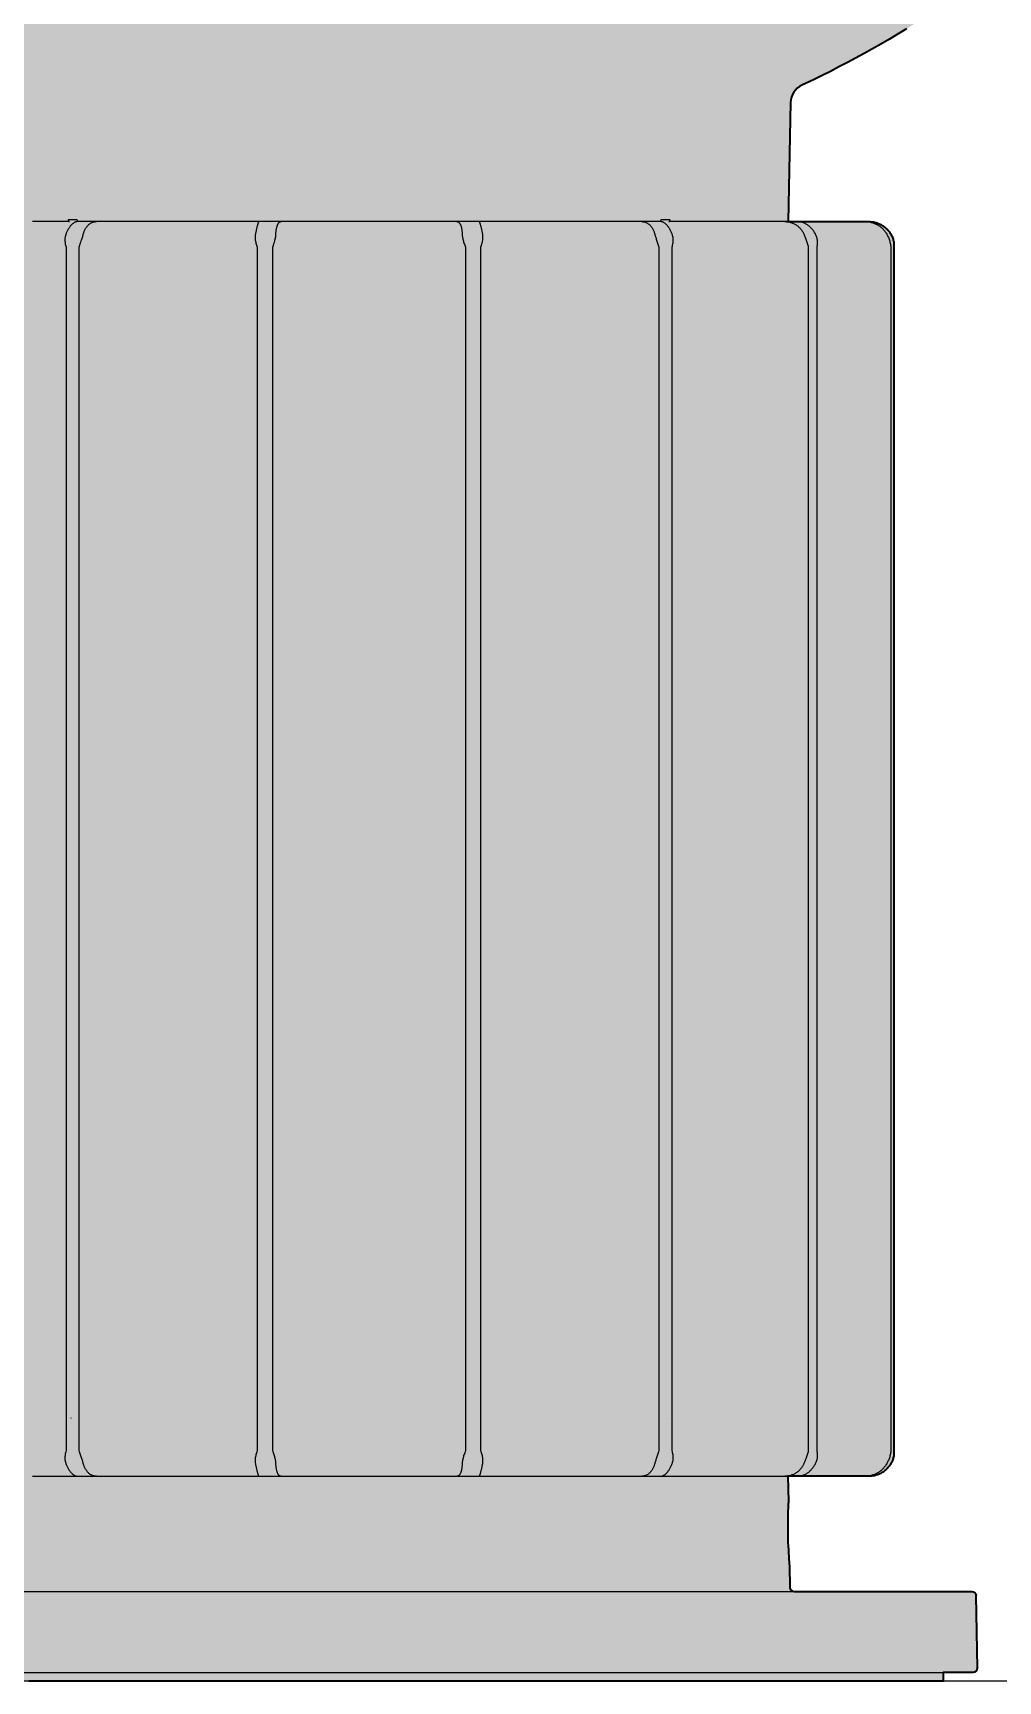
# Model space of a CAD drawing. Header units: millimetres. Extents: x 76 to 984, y 89 to 1115.
# Drawn here: x 223.2 to 336.2, y 626.1 to 819.2 of the extents above; entities that cross this region are included whole.
import ezdxf

# ---------------------------------------------------------------- set-up
doc = ezdxf.new("R2010")
doc.units = ezdxf.units.MM
doc.layers.add('Blocks', color=7, linetype='Continuous')
doc.layers.add('Blocks$Fill', color=7, linetype='Continuous', true_color=0xffffff)
for name, color, linetype, lineweight, true_color in [('Blocks$Inner', 7, 'Continuous', 25, 0x007f00), ('Blocks$Outline', 7, 'Continuous', 35, 0xff3f3f), ('Groud', 7, 'Continuous', 25, 0x243775)]:
    doc.layers.add(name, color=color, linetype=linetype, lineweight=lineweight, true_color=true_color)

# ---------------------------------------------------------------- blocks, each defined once
blk = doc.blocks.new('Taccia Small Table Lamp Front')
at = {"layer": 'Blocks$Fill'}
blk.add_hatch(color=256, dxfattribs=at).paths.add_polyline_path([(-5.23, 363.17), (-6.5, 365.54), (-6.94, 366.46), (-7.13, 366.84), (-7.29, 367.2), (-7.68, 368.03), (-8.73, 370.54), (-8.86, 370.9), (-8.94, 371.09), (-9.07, 371.47), (-9.64, 373.06), (-10.28, 375.14), (-10.35, 375.38), (-10.37, 375.46), (-10.41, 375.6), (-11.04, 378.14), (-11.27, 379.28), (-11.36, 379.69), (-11.41, 380.01), (-11.54, 380.69), (-11.89, 383.25), (-11.93, 383.77), (-11.97, 384.03), (-11.99, 384.44), (-12.1, 385.81), (-12.17, 388.37), (-12.17, 393.98), (-12.15, 395.66), (-12.13, 396.3), (-12.12, 396.59), (-12.1, 396.86), (-12.08, 397.37), (-11.94, 399.09), (-11.93, 399.16), (-11.93, 399.21), (-11.9, 399.38), (-11.73, 400.8), (-11.62, 401.51), (-11.58, 401.82), (-11.54, 402.06), (-11.31, 403.44), (-10.82, 405.81), (-10.2, 408.17), (-9.46, 410.52), (-8.6, 412.86), (-7.63, 415.2), (-6.53, 417.51), (-6.32, 417.92), (-5.11, 420.22), (-3.78, 422.51), (-2.33, 424.77), (-0.77, 427.02), (0.9, 429.25), (2.69, 431.45), (4.59, 433.63), (6.6, 435.79), (8.72, 437.92), (10.94, 440.02), (13.58, 442.37), (16.01, 444.41), (18.55, 446.42), (21.19, 448.39), (23.93, 450.33), (26.77, 452.24), (29.7, 454.1), (32.73, 455.93), (35.85, 457.72), (39.06, 459.47), (42.36, 461.18), (45.75, 462.85), (49.22, 464.47), (52.77, 466.05), (56.4, 467.58), (60.1, 469.06), (63.89, 470.5), (71.66, 473.22), (79.94, 475.82), (88.21, 478.13), (96.71, 480.23), (105.41, 482.1), (114.29, 483.76), (123.32, 485.18), (132.14, 486.33), (140.7, 487.23), (149.33, 487.92), (158.02, 488.41), (166.75, 488.7), (175.5, 488.78), (184.24, 488.65), (192.96, 488.32), (201.64, 487.79), (210.26, 487.04), (218.8, 486.1), (227.24, 484.96), (235.56, 483.62), (243.75, 482.08), (251.79, 480.36), (259.65, 478.45), (267.33, 476.35), (274.8, 474.07), (282.3, 471.54), (289.33, 468.91), (296.1, 466.13), (299.38, 464.68), (302.6, 463.19), (305.74, 461.66), (308.82, 460.1), (311.81, 458.5), (314.73, 456.86), (317.58, 455.19), (320.34, 453.49), (323.02, 451.76), (325.62, 449.99), (328.14, 448.2), (330.57, 446.37), (332.91, 444.52), (335.17, 442.64), (337.34, 440.74), (339.72, 438.52), (341.71, 436.56), (343.61, 434.58), (345.41, 432.58), (347.12, 430.56), (348.73, 428.51), (350.24, 426.45), (351.66, 424.37), (353.08, 422.1), (354.39, 419.82), (354.6, 419.41), (355.8, 417.11), (356.87, 414.78), (357.83, 412.45), (358.66, 410.11), (359.38, 407.75), (359.97, 405.39), (360.45, 403.02), (360.65, 401.77), (360.88, 400.12), (360.89, 400.1), (360.89, 400.06), (361.07, 398.35), (361.1, 397.79), (361.13, 397.51), (361.14, 397.22), (361.18, 396.64), (361.23, 394.92), (361.23, 394.9), (361.23, 394.89), (361.23, 388.83), (361.21, 388.02), (361.22, 387.66), (361.2, 387.24), (361.18, 386.21), (360.99, 383.59), (360.96, 383.39), (360.95, 383.28), (360.91, 382.98), (360.64, 380.98), (360.33, 379.31), (360.27, 378.92), (360.22, 378.73), (360.16, 378.37), (359.52, 375.77), (359.27, 374.94), (359.18, 374.58), (359.04, 374.17), (358.74, 373.19), (357.82, 370.61), (357.73, 370.39), (357.68, 370.26), (357.54, 369.95), (356.75, 368.04), (355.95, 366.37), (355.79, 365.99), (355.69, 365.82), (355.54, 365.5), (354.31, 363.2), (352.14, 355), (350.7, 350.06), (348.47, 342.93), (346.84, 338.07), (344.32, 331.07), (340.59, 321.58), (337.71, 314.8), (335.61, 310.18), (332.47, 303.58), (330.2, 299.08), (326.82, 292.68), (324.38, 288.3), (320.77, 282.1), (318.17, 277.86), (314.35, 271.88), (311.6, 267.79), (307.58, 262.05), (303.44, 256.46), (297.47, 248.84), (293.12, 243.61), (288.69, 238.54), (284.18, 233.64), (279.59, 228.91), (271.66, 221.2), (269, 218.79), (268.91, 218.71), (267.56, 217.47), (267.11, 217.08), (266.95, 216.94), (263.43, 213.94), (259.85, 211.09), (256.23, 208.4), (254.77, 207.37), (251.1, 204.88), (247.41, 202.56), (245.88, 201.64), (242.18, 199.52), (240.62, 198.67), (239.31, 198), (242.02, 197.99), (242.31, 197.94), (242.53, 197.84), (242.69, 197.72), (242.77, 197.56), (242.76, 197.37), (242.68, 197.17), (242.52, 196.95), (242.29, 196.72), (241.99, 196.5), (241.99, 196.5), (240.46, 195.47), (237.48, 193.58), (234.49, 191.8), (231.51, 190.14), (228.56, 188.6), (225.64, 187.18), (225.22, 186.99), (225.23, 186.99), (224.94, 186.84), (224.69, 186.64), (224.46, 186.42), (224.27, 186.16), (224.11, 185.88), (224, 185.58), (223.92, 185.27), (223.9, 184.95), (223.89, 184.95), (223.61, 171), (224.89, 171), (225.63, 171), (226.71, 171), (227.85, 171), (228.11, 171), (228.18, 171), (228.37, 171), (228.48, 171), (228.51, 171), (229.23, 171), (230.34, 171), (231.47, 171), (232.61, 171), (233.23, 171), (233.33, 170.99), (233.43, 170.98), (233.53, 170.97), (233.62, 170.96), (233.72, 170.94), (233.82, 170.91), (233.91, 170.89), (234.01, 170.86), (234.1, 170.83), (234.19, 170.79), (234.29, 170.75), (234.38, 170.71), (234.47, 170.66), (234.56, 170.61), (234.64, 170.56), (234.73, 170.5), (234.81, 170.44), (234.9, 170.38), (234.98, 170.32), (235.05, 170.25), (235.13, 170.18), (235.2, 170.11), (235.27, 170.03), (235.34, 169.96), (235.41, 169.88), (235.47, 169.79), (235.53, 169.71), (235.59, 169.62), (235.64, 169.53), (235.7, 169.44), (235.74, 169.35), (235.79, 169.25), (235.83, 169.15), (235.87, 169.05), (235.9, 168.95), (235.93, 168.84), (235.95, 168.73), (235.98, 168.61), (235.99, 168.5), (236, 168.38), (236.01, 168.25), (236.01, 168.13), (236, 168), (236, 97.5), (236, 27), (236.01, 26.87), (236.01, 26.75), (236, 26.63), (235.99, 26.51), (235.98, 26.39), (235.96, 26.28), (235.93, 26.16), (235.9, 26.06), (235.87, 25.95), (235.83, 25.85), (235.79, 25.75), (235.74, 25.65), (235.69, 25.56), (235.64, 25.47), (235.59, 25.37), (235.53, 25.29), (235.47, 25.2), (235.4, 25.12), (235.34, 25.04), (235.27, 24.96), (235.2, 24.89), (235.12, 24.81), (235.05, 24.74), (234.97, 24.68), (234.89, 24.61), (234.81, 24.55), (234.72, 24.49), (234.64, 24.44), (234.55, 24.38), (234.46, 24.33), (234.37, 24.29), (234.28, 24.25), (234.19, 24.21), (234.09, 24.17), (234, 24.14), (233.9, 24.11), (233.81, 24.09), (233.71, 24.06), (233.62, 24.04), (233.52, 24.03), (233.43, 24.02), (233.33, 24.01), (233.23, 24), (233.13, 24), (232.71, 24), (232.61, 24), (231.5, 24), (230.4, 24), (229.32, 24), (228.51, 24), (228.48, 24), (228.37, 24), (228.18, 24), (228.11, 24), (227.85, 24), (226.71, 24), (225.63, 24), (224.89, 24), (223.59, 24), (223.65, 21.04), (223.65, 21.04), (223.58, 19.55), (223.56, 18.22), (223.58, 16.76), (223.64, 15.36), (223.75, 13.74), (223.78, 13.45), (223.81, 10.99), (223.82, 10.99), (223.82, 10.99), (223.86, 10.8), (223.97, 10.64), (224.13, 10.54), (224.32, 10.5), (224.85, 10.5), (245.12, 10.5), (245.31, 10.46), (245.47, 10.36), (245.58, 10.2), (245.62, 10.01), (245.62, 10.01), (245.61, 10.01), (245.76, 1.51), (245.77, 1.51), (245.77, 1.51), (245.73, 1.31), (245.62, 1.15), (245.46, 1.04), (245.27, 1), (245.26, 1), (241.78, 1), (241.78, 0), (241.77, 0), (107.28, 0), (107.28, 1), (107.15, 1), (103.79, 1), (103.6, 1.04), (103.44, 1.15), (103.33, 1.31), (103.29, 1.51), (103.45, 10.01), (103.44, 10.01), (103.48, 10.2), (103.59, 10.36), (103.75, 10.46), (103.94, 10.5), (103.95, 10.5), (124.74, 10.5), (124.93, 10.54), (125.09, 10.64), (125.2, 10.8), (125.24, 10.99), (125.25, 10.99), (125.47, 24), (124.17, 24), (123.43, 24), (122.35, 24), (121.21, 24), (121.01, 24), (120.84, 24), (120.65, 24), (120.56, 24), (119.74, 24), (118.66, 24), (117.56, 24), (116.45, 24), (115.83, 24), (115.73, 24.01), (115.63, 24.02), (115.53, 24.03), (115.44, 24.04), (115.34, 24.06), (115.24, 24.09), (115.15, 24.11), (115.05, 24.14), (114.96, 24.17), (114.87, 24.21), (114.77, 24.25), (114.68, 24.29), (114.59, 24.34), (114.5, 24.39), (114.42, 24.44), (114.33, 24.5), (114.25, 24.56), (114.16, 24.62), (114.08, 24.68), (114.01, 24.75), (113.93, 24.82), (113.86, 24.89), (113.79, 24.97), (113.72, 25.04), (113.65, 25.12), (113.59, 25.21), (113.53, 25.29), (113.47, 25.38), (113.42, 25.47), (113.37, 25.56), (113.32, 25.65), (113.27, 25.75), (113.23, 25.85), (113.19, 25.95), (113.16, 26.05), (113.13, 26.16), (113.11, 26.27), (113.09, 26.39), (113.07, 26.5), (113.06, 26.62), (113.05, 26.75), (113.05, 26.87), (113.06, 27), (113.06, 97.5), (113.06, 168), (113.05, 168.13), (113.05, 168.25), (113.06, 168.37), (113.07, 168.49), (113.08, 168.61), (113.11, 168.72), (113.13, 168.84), (113.16, 168.94), (113.19, 169.05), (113.23, 169.15), (113.27, 169.25), (113.32, 169.35), (113.37, 169.44), (113.42, 169.53), (113.47, 169.63), (113.53, 169.71), (113.59, 169.8), (113.66, 169.88), (113.72, 169.96), (113.79, 170.04), (113.86, 170.11), (113.94, 170.19), (114.01, 170.26), (114.09, 170.32), (114.17, 170.39), (114.25, 170.45), (114.34, 170.51), (114.42, 170.56), (114.51, 170.62), (114.6, 170.67), (114.69, 170.71), (114.78, 170.75), (114.87, 170.79), (114.97, 170.83), (115.06, 170.86), (115.16, 170.89), (115.25, 170.91), (115.35, 170.94), (115.44, 170.96), (115.54, 170.97), (115.63, 170.98), (115.73, 170.99), (115.83, 171), (115.93, 171), (116.17, 171), (116.26, 171), (116.45, 171), (117.56, 171), (118.66, 171), (119.74, 171), (120.56, 171), (120.65, 171), (120.84, 171), (121.01, 171), (121.21, 171), (122.35, 171), (123.43, 171), (124.17, 171), (125.45, 171), (125.17, 184.95), (125.17, 184.95), (125.17, 184.95), (125.14, 185.27), (125.06, 185.58), (124.95, 185.88), (124.79, 186.16), (124.6, 186.42), (124.37, 186.64), (124.12, 186.84), (123.83, 186.99), (123.84, 186.99), (120.63, 188.55), (119.68, 189.02), (115.84, 191.08), (112.05, 193.29), (111.17, 193.85), (107.07, 196.5), (107.07, 196.5), (106.77, 196.72), (106.54, 196.95), (106.38, 197.17), (106.3, 197.37), (106.29, 197.56), (106.37, 197.72), (106.53, 197.84), (106.75, 197.94), (107.04, 197.99), (107.39, 198), (109.74, 198), (107.56, 199.15), (103.98, 201.17), (101.16, 202.87), (97.58, 205.13), (94.03, 207.55), (92.69, 208.51), (89.18, 211.12), (85.71, 213.88), (84.44, 214.93), (82.12, 216.93), (82.01, 217.03), (80.24, 218.62), (73.12, 225.27), (68.6, 229.77), (65.38, 233.14), (59.75, 239.25), (56.61, 242.83), (53.54, 246.48), (48.15, 253.15), (45.2, 257), (42.32, 260.92), (37.26, 268.1), (34.51, 272.2), (30.69, 278.19), (25.58, 286.73), (22.05, 293.02), (18.68, 299.43), (14.24, 308.49), (11.19, 315.17), (9.19, 319.84), (6.41, 326.69), (4.59, 331.46), (2.09, 338.46), (0.46, 343.32), (-1.75, 350.46), (-4.53, 360.37)], flags=0)
at = {"layer": 'Blocks$Inner'}
for points in [[(223.61, 171), (223.89, 184.95), (223.9, 184.95), (223.92, 185.27), (224, 185.58), (224.11, 185.88), (224.27, 186.16), (224.46, 186.42), (224.69, 186.64), (224.94, 186.84), (225.23, 186.99), (225.22, 186.99), (225.64, 187.18), (226.65, 187.67), (227.53, 188.1), (228.56, 188.6), (229.57, 189.12), (230.56, 189.64), (231.51, 190.14), (232.51, 190.69), (233.49, 191.24), (234.49, 191.8), (235.48, 192.38), (236.5, 192.99), (237.48, 193.58)], [(208.7, 24), (209.63, 24), (209.74, 24), (209.86, 24), (210.01, 24), (210.14, 24), (211.02, 24), (211.95, 24), (212.93, 24), (213.95, 24), (215, 24), (216.08, 24), (217.18, 24), (218.28, 24), (219.4, 24), (219.69, 24), (219.96, 24), (220.19, 24), (220.35, 24), (220.44, 24), (220.6, 24), (221.22, 24), (221.94, 24), (222.75, 24), (223.63, 24), (224.6, 24), (225.63, 24), (226.71, 24), (227.85, 24), (228.11, 24), (228.18, 24), (228.37, 24), (228.48, 24), (228.51, 24), (229.32, 24), (230.4, 24), (231.5, 24), (232.61, 24), (232.71, 24), (232.8, 24), (232.89, 24), (232.97, 24), (233.06, 24), (233.13, 24), (233.23, 24), (233.33, 24.01), (233.43, 24.02), (233.53, 24.03), (233.62, 24.04), (233.72, 24.06), (233.82, 24.09), (233.91, 24.11), (234.01, 24.14), (234.1, 24.17), (234.19, 24.21), (234.29, 24.25), (234.38, 24.29), (234.47, 24.34), (234.56, 24.39), (234.64, 24.44), (234.72, 24.49), (234.81, 24.56), (234.9, 24.62), (234.98, 24.68), (235.05, 24.75), (235.13, 24.82), (235.2, 24.89), (235.27, 24.97), (235.34, 25.04), (235.41, 25.12), (235.47, 25.21), (235.53, 25.29), (235.59, 25.38), (235.64, 25.47), (235.7, 25.56), (235.74, 25.65), (235.79, 25.75), (235.81, 25.8), (235.83, 25.85), (235.85, 25.91), (235.87, 25.95), (235.89, 26.01), (235.9, 26.05), (235.92, 26.11), (235.93, 26.16), (235.94, 26.21), (235.95, 26.27), (235.96, 26.32), (235.98, 26.39), (235.98, 26.43), (235.99, 26.5), (235.99, 26.54), (236, 26.62), (236, 26.67), (236.01, 26.75), (236.01, 26.81), (236.01, 26.87), (236, 27), (236, 97.5), (236, 168), (236.01, 168.13), (236.01, 168.19), (236.01, 168.25), (236, 168.33), (236, 168.37), (235.99, 168.46), (235.99, 168.49), (235.98, 168.57), (235.98, 168.61), (235.96, 168.68), (235.95, 168.73), (235.94, 168.79), (235.93, 168.84), (235.92, 168.89), (235.9, 168.95), (235.89, 168.99), (235.87, 169.05), (235.85, 169.09), (235.83, 169.15), (235.81, 169.2), (235.79, 169.25), (235.74, 169.35), (235.7, 169.44), (235.64, 169.53), (235.59, 169.62), (235.53, 169.71), (235.47, 169.79), (235.41, 169.88), (235.34, 169.96), (235.27, 170.03), (235.2, 170.11), (235.13, 170.18), (235.05, 170.25), (234.98, 170.32), (234.9, 170.38), (234.81, 170.44), (234.73, 170.51), (234.64, 170.56), (234.56, 170.61), (234.47, 170.66), (234.38, 170.71), (234.29, 170.75), (234.19, 170.79), (234.1, 170.83), (234.01, 170.86), (233.91, 170.89), (233.82, 170.91), (233.72, 170.94), (233.62, 170.96), (233.53, 170.97), (233.43, 170.98), (233.33, 170.99), (233.23, 171), (233.13, 171), (233.06, 171), (232.97, 171), (232.89, 171), (232.8, 171), (232.71, 171), (232.61, 171), (231.47, 171), (230.34, 171), (229.23, 171), (228.51, 171), (228.48, 171), (228.37, 171), (228.18, 171), (228.11, 171), (227.85, 171), (226.71, 171), (225.63, 171), (224.6, 171), (223.63, 171), (222.75, 171), (221.94, 171), (221.22, 171), (220.6, 171), (220.44, 171), (220.35, 171), (220.19, 171), (219.96, 171), (219.69, 171), (219.4, 171), (218.28, 171), (217.18, 171), (216.08, 171), (215, 171), (213.95, 171), (212.93, 171), (211.95, 171), (211.02, 171), (210.14, 171), (210.01, 171), (209.86, 171), (209.74, 171), (209.63, 171), (209.66, 171), (209.69, 171.01), (209.71, 171.03), (209.73, 171.06), (209.75, 171.09), (209.77, 171.12), (209.77, 171.16), (209.78, 171.2), (209.6, 171.2), (209.42, 171.2), (209.24, 171.2), (209.06, 171.2), (208.88, 171.2), (208.7, 171.2), (208.7, 171.16), (208.69, 171.12), (208.68, 171.09), (208.66, 171.06), (208.64, 171.03), (208.61, 171.01), (208.59, 171), (208.56, 171), (208.43, 171), (208.23, 171), (208.04, 171), (207.84, 171), (207.64, 171), (207.61, 171), (207.58, 171), (207.4, 171), (206.87, 171), (206.42, 171), (206.06, 171), (205.79, 171), (205.62, 171), (205.53, 171), (205.51, 171), (205.4, 171), (205.21, 171), (204.97, 171), (204.69, 171), (204.39, 171), (204.11, 171), (202.98, 171), (201.81, 171), (200.61, 171), (199.4, 171), (198.17, 171), (196.95, 171), (195.74, 171), (194.55, 171), (193.4, 171), (192.29, 171), (191.23, 171), (190.24, 171), (189.31, 171), (188.47, 171), (187.71, 171), (187.04, 171), (186.48, 171), (186.01, 171), (185.85, 171), (185.6, 171), (185.29, 171), (184.96, 171), (184.63, 171), (184.36, 171), (184.33, 171), (183.46, 171), (182.52, 171), (181.51, 171), (180.45, 171), (179.32, 171), (178.16, 171), (176.97, 171), (175.76, 171), (174.53, 171), (173.31, 171), (172.09, 171), (170.9, 171), (169.74, 171), (168.62, 171), (167.55, 171), (166.54, 171), (165.6, 171), (164.73, 171), (164.48, 171), (164.18, 171), (163.85, 171), (163.55, 171), (163.28, 171), (163.15, 171), (163.05, 171), (162.58, 171), (162.02, 171), (161.35, 171), (160.59, 171), (159.75, 171), (158.82, 171), (157.83, 171), (156.77, 171), (155.66, 171), (154.51, 171), (153.32, 171), (152.11, 171), (150.89, 171), (149.66, 171), (148.45, 171), (147.25, 171), (146.08, 171), (144.95, 171), (144.65, 171), (144.35, 171), (144.06, 171), (143.81, 171), (143.64, 171), (143.54, 171), (143.52, 171), (143.44, 171), (143.27, 171), (143, 171), (142.64, 171), (142.19, 171), (141.66, 171), (141.43, 171), (141.28, 171), (141.14, 171), (140.94, 171), (140.75, 171), (140.55, 171), (140.5, 171), (140.47, 171), (140.45, 171.01), (140.42, 171.03), (140.4, 171.06), (140.39, 171.09), (140.37, 171.12), (140.36, 171.16), (140.36, 171.2), (140.18, 171.2), (140, 171.2), (139.82, 171.2), (139.64, 171.2), (139.46, 171.2), (139.28, 171.2), (139.29, 171.16), (139.3, 171.12), (139.31, 171.09), (139.33, 171.06), (139.35, 171.03), (139.37, 171.01), (139.4, 171), (139.43, 171), (139.32, 171), (139.2, 171), (139.05, 171), (138.92, 171), (138.04, 171), (137.11, 171), (136.13, 171), (135.11, 171)], [(135.11, 24), (136.13, 24), (137.11, 24), (138.04, 24), (138.92, 24), (140.36, 24)], [(134.7, 0), (135.7, 0), (136.72, 0), (137.75, 0), (138.78, 0), (138.79, 0), (138.81, 0), (138.85, 0), (138.91, 0), (138.98, 0), (139.06, 0), (139.16, 0), (139.28, 0), (139.41, 0), (139.56, 0), (139.72, 0), (139.9, 0), (140.1, 0), (140.31, 0), (140.53, 0), (140.77, 0), (141.02, 0), (141.29, 0), (141.57, 0), (141.87, 0), (142.18, 0), (142.51, 0), (142.85, 0), (143.2, 0), (143.57, 0), (143.95, 0), (144.35, 0), (144.75, 0), (145.17, 0), (145.61, 0), (146.05, 0), (146.51, 0), (146.98, 0), (147.47, 0), (147.96, 0), (148.47, 0), (148.99, 0), (149.52, 0), (150.06, 0), (150.61, 0), (151.17, 0), (151.74, 0), (152.32, 0), (152.92, 0), (153.52, 0), (154.13, 0), (154.75, 0), (155.37, 0), (156.01, 0), (156.66, 0), (157.31, 0), (157.97, 0), (158.63, 0), (159.31, 0), (159.99, 0), (160.68, 0), (161.37, 0), (162.07, 0), (162.77, 0), (163.48, 0), (164.2, 0), (164.92, 0), (165.64, 0), (166.37, 0), (167.1, 0), (167.83, 0), (168.57, 0), (169.31, 0), (170.05, 0), (170.79, 0), (171.54, 0), (172.29, 0), (173.03, 0), (173.78, 0), (174.53, 0), (175.28, 0), (176.03, 0), (176.78, 0), (177.52, 0), (178.27, 0), (179.01, 0), (179.75, 0), (180.49, 0), (181.23, 0), (181.96, 0), (182.69, 0), (183.42, 0), (184.14, 0), (184.86, 0), (185.58, 0), (186.29, 0), (186.99, 0), (187.69, 0), (188.38, 0), (189.07, 0), (189.75, 0), (190.43, 0), (191.09, 0), (191.75, 0), (192.41, 0), (193.05, 0), (193.69, 0), (194.31, 0), (194.93, 0), (195.54, 0), (196.14, 0), (196.74, 0), (197.32, 0), (197.89, 0), (198.45, 0), (199, 0), (199.54, 0), (200.07, 0), (200.59, 0), (201.1, 0), (201.59, 0), (202.08, 0), (202.55, 0), (203.01, 0), (203.45, 0), (203.89, 0), (204.31, 0), (204.72, 0), (205.11, 0), (205.49, 0), (205.86, 0), (206.21, 0), (206.55, 0), (206.88, 0), (207.19, 0), (207.49, 0), (207.77, 0), (208.04, 0), (208.29, 0), (208.53, 0), (208.75, 0), (208.96, 0), (209.16, 0), (209.34, 0), (209.5, 0), (209.65, 0), (209.78, 0), (209.9, 0), (210, 0), (210.08, 0), (210.15, 0), (210.21, 0), (210.25, 0), (210.27, 0), (210.28, 0), (211.31, 0), (212.34, 0), (213.36, 0), (214.36, 0), (215.35, 0), (216.32, 0), (217.28, 0), (218.23, 0), (219.16, 0), (220.08, 0), (220.98, 0), (221.86, 0), (222.73, 0), (223.59, 0), (224.42, 0), (225.24, 0), (226.05, 0), (226.83, 0), (227.6, 0), (228.35, 0), (229.08, 0), (229.79, 0), (230.49, 0), (231.17, 0), (231.82, 0), (232.46, 0), (233.08, 0), (233.67, 0), (234.25, 0), (234.81, 0), (235.35, 0), (235.87, 0), (236.36, 0), (236.84, 0), (237.29, 0), (237.72, 0), (238.14, 0), (238.53, 0), (238.9, 0), (239.24, 0), (239.57, 0), (239.87, 0), (240.15, 0), (240.41, 0), (240.65, 0), (240.86, 0), (241.06, 0), (241.22, 0), (241.37, 0), (241.5, 0), (241.6, 0), (241.68, 0), (241.73, 0), (241.77, 0), (241.78, 0), (241.78, 1), (241.94, 1), (242.18, 1), (242.39, 1), (242.58, 1), (242.75, 1), (242.89, 1), (243.01, 1), (243.11, 1), (243.19, 1), (243.24, 1), (243.27, 1), (243.27, 1), (243.52, 1), (243.8, 1), (244.05, 1), (244.28, 1), (244.49, 1), (244.67, 1), (244.83, 1), (244.96, 1), (245.07, 1), (245.16, 1), (245.22, 1), (245.26, 1), (245.27, 1), (245.46, 1.04), (245.62, 1.15), (245.73, 1.31), (245.77, 1.51), (245.77, 1.51), (245.76, 1.51), (245.61, 10.01), (245.62, 10.01), (245.62, 10.01), (245.58, 10.2), (245.47, 10.36), (245.31, 10.46), (245.12, 10.5), (245.11, 10.5), (245.07, 10.5), (245.01, 10.5), (244.92, 10.5), (244.82, 10.5), (244.68, 10.5), (244.52, 10.5), (244.34, 10.5), (244.14, 10.5), (243.91, 10.5), (243.65, 10.5), (243.38, 10.5), (243.08, 10.5), (242.75, 10.5), (242.41, 10.5), (242.04, 10.5), (241.65, 10.5), (241.23, 10.5), (240.79, 10.5), (240.33, 10.5), (239.85, 10.5), (239.34, 10.5), (238.81, 10.5), (238.26, 10.5), (237.69, 10.5), (237.1, 10.5), (236.48, 10.5), (235.85, 10.5), (235.19, 10.5), (234.51, 10.5), (233.81, 10.5), (233.09, 10.5), (232.36, 10.5), (231.6, 10.5), (230.82, 10.5), (230.02, 10.5), (229.21, 10.5), (228.37, 10.5), (227.52, 10.5), (226.65, 10.5), (225.76, 10.5), (224.85, 10.5), (224.32, 10.5), (224.13, 10.54), (223.97, 10.64), (223.86, 10.8), (223.82, 10.99), (223.82, 10.99), (223.81, 10.99), (223.78, 13.45), (223.78, 13.48), (223.77, 13.58), (223.75, 13.74), (223.75, 13.81), (223.73, 13.96), (223.71, 14.24), (223.69, 14.51), (223.69, 14.57), (223.68, 14.66), (223.66, 14.94), (223.64, 15.36), (223.61, 15.81), (223.59, 16.28), (223.58, 16.76), (223.57, 17.25), (223.56, 17.74), (223.56, 18.22), (223.56, 18.69), (223.57, 19.06), (223.57, 19.14), (223.58, 19.55), (223.59, 19.93), (223.61, 20.25), (223.61, 20.4), (223.62, 20.53), (223.63, 20.7), (223.63, 20.75), (223.63, 20.81), (223.64, 20.91), (223.64, 21.01), (223.65, 21.04), (223.65, 21.04), (223.65, 21.04), (223.59, 24)], [(140.53, 24), (141.05, 24), (141.66, 24), (142.19, 24), (142.64, 24), (143, 24), (143.27, 24), (143.44, 24), (143.52, 24), (143.54, 24), (143.64, 24), (143.81, 24), (144.06, 24), (144.35, 24), (144.65, 24), (144.95, 24), (146.08, 24), (147.25, 24), (148.45, 24), (149.66, 24), (150.89, 24), (152.11, 24), (153.32, 24), (154.51, 24), (155.66, 24), (156.77, 24), (157.83, 24), (158.82, 24), (159.75, 24), (160.59, 24), (161.35, 24), (162.02, 24), (162.58, 24), (163.05, 24), (163.15, 24), (163.28, 24), (163.55, 24), (163.85, 24), (164.18, 24), (164.48, 24), (164.73, 24), (165.6, 24), (166.54, 24), (167.55, 24), (168.62, 24), (169.74, 24), (170.9, 24), (172.09, 24), (173.31, 24), (174.53, 24), (175.76, 24), (176.97, 24), (178.16, 24), (179.32, 24), (180.45, 24), (181.51, 24), (182.52, 24), (183.46, 24), (184.33, 24), (184.36, 24), (184.63, 24), (184.96, 24), (185.29, 24), (185.6, 24), (185.85, 24), (186.01, 24), (186.48, 24), (187.04, 24), (187.71, 24), (188.47, 24), (189.31, 24), (190.24, 24), (191.23, 24), (192.29, 24), (193.4, 24), (194.55, 24), (195.74, 24), (196.95, 24), (198.17, 24), (199.4, 24), (200.61, 24), (201.81, 24), (202.98, 24), (204.11, 24), (204.39, 24), (204.69, 24), (204.97, 24), (205.21, 24), (205.4, 24), (205.51, 24), (205.53, 24), (205.62, 24), (205.79, 24), (206.06, 24), (206.42, 24), (206.87, 24), (207.4, 24), (207.58, 24), (207.61, 24), (207.65, 24), (208.3, 24), (208.36, 24), (208.43, 24), (208.53, 24)], [(234.64, 24.44), (234.64, 24.44)], [(124.74, 10.5), (224.85, 10.5)], [(107.28, 1), (241.78, 1)]]:
    blk.add_lwpolyline(points, dxfattribs=at)
for points in [[(138.91, 26.05), (138.91, 25.95), (138.93, 25.85), (138.94, 25.75), (138.97, 25.65), (139, 25.56), (139.03, 25.47), (139.07, 25.38), (139.1, 25.29), (139.14, 25.21), (139.18, 25.12), (139.22, 25.04), (139.26, 24.97), (139.3, 24.89), (139.34, 24.82), (139.38, 24.75), (139.43, 24.68), (139.48, 24.62), (139.52, 24.56), (139.57, 24.5), (139.62, 24.44), (139.66, 24.39), (139.71, 24.34), (139.76, 24.29), (139.81, 24.25), (139.86, 24.21), (139.91, 24.17), (139.95, 24.14), (140, 24.11), (140.05, 24.09), (140.09, 24.06), (140.14, 24.04), (140.19, 24.03), (140.23, 24.02), (140.28, 24.01), (140.32, 24), (140.36, 24), (140.73, 24), (141.1, 24), (141.47, 24), (141.85, 24), (142.22, 24), (142.6, 24), (142.53, 24), (142.46, 24.01), (142.39, 24.02), (142.32, 24.03), (142.26, 24.04), (142.19, 24.06), (142.13, 24.09), (142.07, 24.11), (142, 24.14), (141.94, 24.17), (141.88, 24.21), (141.83, 24.25), (141.77, 24.29), (141.72, 24.33), (141.66, 24.38), (141.61, 24.44), (141.56, 24.49), (141.51, 24.55), (141.46, 24.61), (141.42, 24.68), (141.38, 24.74), (141.33, 24.81), (141.29, 24.89), (141.26, 24.96), (141.22, 25.04), (141.18, 25.12), (141.15, 25.2), (141.12, 25.29), (141.09, 25.37), (141.06, 25.47), (141.04, 25.56), (141.01, 25.65), (140.99, 25.75), (140.96, 25.85), (140.93, 25.95), (140.89, 26.06), (140.85, 26.16), (140.81, 26.28), (140.78, 26.39), (140.74, 26.51), (140.7, 26.63), (140.66, 26.75), (140.62, 26.87), (140.59, 27), (140.59, 97.5), (140.59, 168), (140.62, 168.13), (140.66, 168.25), (140.7, 168.38), (140.74, 168.5), (140.78, 168.61), (140.82, 168.73), (140.85, 168.84), (140.89, 168.95), (140.93, 169.05), (140.96, 169.15), (140.99, 169.25), (141.01, 169.35), (141.04, 169.44), (141.06, 169.53), (141.09, 169.62), (141.12, 169.71), (141.15, 169.79), (141.18, 169.88), (141.22, 169.96), (141.25, 170.03), (141.29, 170.11), (141.33, 170.18), (141.37, 170.25), (141.41, 170.32), (141.46, 170.38), (141.51, 170.44), (141.55, 170.5), (141.6, 170.56), (141.66, 170.61), (141.71, 170.66), (141.76, 170.71), (141.82, 170.75), (141.88, 170.79), (141.94, 170.83), (142, 170.86), (142.06, 170.89), (142.12, 170.91), (142.19, 170.94), (142.25, 170.96), (142.32, 170.97), (142.39, 170.98), (142.46, 170.99), (142.53, 171), (142.6, 171), (142.22, 171), (141.85, 171), (141.47, 171), (141.1, 171), (140.73, 171), (140.36, 171), (140.32, 171), (140.28, 170.99), (140.23, 170.98), (140.19, 170.97), (140.14, 170.96), (140.1, 170.94), (140.05, 170.91), (140, 170.89), (139.96, 170.86), (139.91, 170.83), (139.86, 170.79), (139.81, 170.75), (139.76, 170.71), (139.72, 170.67), (139.67, 170.62), (139.62, 170.56), (139.57, 170.51), (139.53, 170.45), (139.48, 170.39), (139.43, 170.32), (139.39, 170.26), (139.35, 170.19), (139.3, 170.11), (139.26, 170.04), (139.22, 169.96), (139.18, 169.88), (139.14, 169.8), (139.1, 169.71), (139.07, 169.63), (139.03, 169.53), (139, 169.44), (138.97, 169.35), (138.94, 169.25), (138.93, 169.15), (138.91, 169.05), (138.91, 168.94), (138.91, 168.84), (138.91, 168.72), (138.92, 168.61), (138.93, 168.49), (138.95, 168.37), (138.98, 168.25), (139, 168.13), (139.04, 168), (139.04, 97.5), (139.04, 27), (139, 26.87), (138.98, 26.75), (138.95, 26.62), (138.93, 26.5), (138.92, 26.39), (138.91, 26.27), (138.91, 26.16)], [(161.19, 25.75), (161.2, 25.65), (161.21, 25.56), (161.23, 25.47), (161.24, 25.38), (161.25, 25.29), (161.27, 25.21), (161.29, 25.12), (161.3, 25.04), (161.32, 24.97), (161.33, 24.89), (161.35, 24.82), (161.37, 24.75), (161.38, 24.68), (161.4, 24.62), (161.41, 24.56), (161.43, 24.5), (161.45, 24.44), (161.46, 24.39), (161.48, 24.34), (161.49, 24.29), (161.5, 24.25), (161.52, 24.21), (161.53, 24.17), (161.54, 24.14), (161.55, 24.11), (161.56, 24.09), (161.57, 24.06), (161.58, 24.04), (161.59, 24.03), (161.59, 24.02), (161.6, 24.01), (161.6, 24), (161.61, 24), (162.05, 24), (162.48, 24), (162.92, 24), (163.36, 24), (163.8, 24), (164.24, 24), (164.21, 24), (164.17, 24.01), (164.14, 24.02), (164.1, 24.03), (164.07, 24.04), (164.04, 24.06), (164.01, 24.09), (163.98, 24.11), (163.96, 24.14), (163.93, 24.17), (163.9, 24.21), (163.88, 24.25), (163.86, 24.29), (163.83, 24.33), (163.81, 24.38), (163.79, 24.44), (163.78, 24.49), (163.76, 24.55), (163.74, 24.61), (163.73, 24.68), (163.71, 24.74), (163.7, 24.81), (163.68, 24.89), (163.67, 24.96), (163.66, 25.04), (163.65, 25.12), (163.64, 25.2), (163.63, 25.29), (163.63, 25.37), (163.62, 25.47), (163.61, 25.56), (163.61, 25.65), (163.6, 25.75), (163.58, 25.85), (163.56, 25.95), (163.54, 26.06), (163.51, 26.16), (163.48, 26.28), (163.45, 26.39), (163.41, 26.51), (163.37, 26.63), (163.33, 26.75), (163.29, 26.87), (163.25, 27), (163.25, 97.5), (163.25, 168), (163.29, 168.13), (163.33, 168.25), (163.37, 168.38), (163.41, 168.5), (163.45, 168.61), (163.48, 168.73), (163.51, 168.84), (163.54, 168.95), (163.56, 169.05), (163.58, 169.15), (163.6, 169.25), (163.61, 169.35), (163.61, 169.44), (163.62, 169.53), (163.63, 169.62), (163.63, 169.71), (163.64, 169.79), (163.65, 169.88), (163.66, 169.96), (163.67, 170.03), (163.68, 170.11), (163.7, 170.18), (163.71, 170.25), (163.72, 170.32), (163.74, 170.38), (163.76, 170.44), (163.77, 170.5), (163.79, 170.56), (163.81, 170.61), (163.83, 170.66), (163.85, 170.71), (163.88, 170.75), (163.9, 170.79), (163.93, 170.83), (163.95, 170.86), (163.98, 170.89), (164.01, 170.91), (164.04, 170.94), (164.07, 170.96), (164.1, 170.97), (164.14, 170.98), (164.17, 170.99), (164.21, 171), (164.24, 171), (163.8, 171), (163.36, 171), (162.92, 171), (162.48, 171), (162.05, 171), (161.61, 171), (161.6, 171), (161.6, 170.99), (161.59, 170.98), (161.59, 170.97), (161.58, 170.96), (161.57, 170.94), (161.56, 170.91), (161.55, 170.89), (161.54, 170.86), (161.53, 170.83), (161.52, 170.79), (161.51, 170.75), (161.49, 170.71), (161.48, 170.67), (161.46, 170.62), (161.45, 170.56), (161.43, 170.51), (161.42, 170.45), (161.4, 170.39), (161.38, 170.32), (161.37, 170.26), (161.35, 170.19), (161.33, 170.11), (161.32, 170.04), (161.3, 169.96), (161.29, 169.88), (161.27, 169.8), (161.26, 169.71), (161.24, 169.63), (161.23, 169.53), (161.21, 169.44), (161.2, 169.35), (161.19, 169.25), (161.19, 169.15), (161.19, 169.05), (161.2, 168.94), (161.21, 168.84), (161.23, 168.72), (161.26, 168.61), (161.28, 168.49), (161.31, 168.37), (161.35, 168.25), (161.38, 168.13), (161.42, 168), (161.42, 97.5), (161.42, 27), (161.38, 26.87), (161.35, 26.75), (161.31, 26.62), (161.28, 26.5), (161.26, 26.39), (161.23, 26.27), (161.21, 26.16), (161.2, 26.05), (161.19, 25.95), (161.19, 25.85)], [(184.82, 24), (185.26, 24), (185.7, 24), (186.14, 24), (186.58, 24), (187.02, 24), (187.45, 24), (187.46, 24), (187.46, 24.01), (187.47, 24.02), (187.47, 24.03), (187.48, 24.04), (187.49, 24.06), (187.5, 24.09), (187.51, 24.11), (187.52, 24.14), (187.53, 24.17), (187.54, 24.21), (187.56, 24.25), (187.57, 24.29), (187.58, 24.33), (187.6, 24.38), (187.61, 24.44), (187.63, 24.49), (187.64, 24.55), (187.66, 24.61), (187.68, 24.68), (187.69, 24.74), (187.71, 24.81), (187.73, 24.89), (187.74, 24.96), (187.76, 25.04), (187.77, 25.12), (187.79, 25.2), (187.81, 25.29), (187.82, 25.37), (187.84, 25.47), (187.85, 25.56), (187.86, 25.65), (187.87, 25.75), (187.87, 25.85), (187.87, 25.95), (187.86, 26.06), (187.85, 26.16), (187.83, 26.28), (187.8, 26.39), (187.78, 26.51), (187.75, 26.63), (187.71, 26.75), (187.68, 26.87), (187.64, 27), (187.64, 97.5), (187.64, 168), (187.68, 168.13), (187.71, 168.25), (187.75, 168.38), (187.78, 168.5), (187.8, 168.61), (187.83, 168.73), (187.85, 168.84), (187.86, 168.95), (187.87, 169.05), (187.87, 169.15), (187.87, 169.25), (187.86, 169.35), (187.85, 169.44), (187.84, 169.53), (187.82, 169.62), (187.81, 169.71), (187.79, 169.79), (187.78, 169.88), (187.76, 169.96), (187.74, 170.03), (187.73, 170.11), (187.71, 170.18), (187.69, 170.25), (187.68, 170.32), (187.66, 170.38), (187.65, 170.44), (187.63, 170.5), (187.61, 170.56), (187.6, 170.61), (187.58, 170.66), (187.57, 170.71), (187.56, 170.75), (187.54, 170.79), (187.53, 170.83), (187.52, 170.86), (187.51, 170.89), (187.5, 170.91), (187.49, 170.94), (187.48, 170.96), (187.47, 170.97), (187.47, 170.98), (187.46, 170.99), (187.46, 171), (187.45, 171), (187.02, 171), (186.58, 171), (186.14, 171), (185.7, 171), (185.26, 171), (184.82, 171), (184.85, 171), (184.89, 170.99), (184.92, 170.98), (184.96, 170.97), (184.99, 170.96), (185.02, 170.94), (185.05, 170.91), (185.08, 170.89), (185.1, 170.86), (185.13, 170.83), (185.16, 170.79), (185.18, 170.75), (185.2, 170.71), (185.23, 170.67), (185.25, 170.62), (185.27, 170.56), (185.29, 170.51), (185.3, 170.45), (185.32, 170.39), (185.34, 170.32), (185.35, 170.26), (185.36, 170.19), (185.38, 170.11), (185.39, 170.04), (185.4, 169.96), (185.41, 169.88), (185.42, 169.8), (185.43, 169.71), (185.44, 169.63), (185.44, 169.53), (185.45, 169.44), (185.45, 169.35), (185.46, 169.25), (185.48, 169.15), (185.5, 169.05), (185.52, 168.94), (185.55, 168.84), (185.58, 168.72), (185.61, 168.61), (185.65, 168.49), (185.69, 168.37), (185.73, 168.25), (185.77, 168.13), (185.81, 168), (185.81, 97.5), (185.81, 27), (185.77, 26.87), (185.73, 26.75), (185.69, 26.62), (185.65, 26.5), (185.61, 26.39), (185.58, 26.27), (185.55, 26.16), (185.52, 26.05), (185.5, 25.95), (185.48, 25.85), (185.46, 25.75), (185.45, 25.65), (185.45, 25.56), (185.44, 25.47), (185.44, 25.38), (185.43, 25.29), (185.42, 25.21), (185.41, 25.12), (185.4, 25.04), (185.39, 24.97), (185.38, 24.89), (185.36, 24.82), (185.35, 24.75), (185.34, 24.68), (185.32, 24.62), (185.3, 24.56), (185.29, 24.5), (185.27, 24.44), (185.25, 24.39), (185.23, 24.34), (185.21, 24.29), (185.18, 24.25), (185.16, 24.21), (185.13, 24.17), (185.11, 24.14), (185.08, 24.11), (185.05, 24.09), (185.02, 24.06), (184.99, 24.04), (184.96, 24.03), (184.92, 24.02), (184.89, 24.01), (184.85, 24)], [(206.46, 24), (206.84, 24), (207.21, 24), (207.59, 24), (207.96, 24), (208.33, 24), (208.7, 24), (208.74, 24), (208.78, 24.01), (208.83, 24.02), (208.87, 24.03), (208.92, 24.04), (208.96, 24.06), (209.01, 24.09), (209.06, 24.11), (209.1, 24.14), (209.15, 24.17), (209.2, 24.21), (209.25, 24.25), (209.3, 24.29), (209.34, 24.33), (209.39, 24.38), (209.44, 24.44), (209.49, 24.49), (209.53, 24.55), (209.58, 24.61), (209.63, 24.68), (209.67, 24.74), (209.72, 24.81), (209.76, 24.89), (209.8, 24.96), (209.84, 25.04), (209.88, 25.12), (209.92, 25.2), (209.96, 25.29), (209.99, 25.37), (210.03, 25.47), (210.06, 25.56), (210.09, 25.65), (210.12, 25.75), (210.13, 25.85), (210.15, 25.95), (210.15, 26.06), (210.15, 26.16), (210.15, 26.28), (210.14, 26.39), (210.13, 26.51), (210.11, 26.63), (210.08, 26.75), (210.06, 26.87), (210.03, 27), (210.03, 97.5), (210.03, 168), (210.06, 168.13), (210.08, 168.25), (210.11, 168.38), (210.13, 168.5), (210.14, 168.61), (210.15, 168.73), (210.15, 168.84), (210.15, 168.95), (210.15, 169.05), (210.13, 169.15), (210.12, 169.25), (210.09, 169.35), (210.06, 169.44), (210.03, 169.53), (209.99, 169.62), (209.96, 169.71), (209.92, 169.79), (209.88, 169.88), (209.84, 169.96), (209.8, 170.03), (209.76, 170.11), (209.72, 170.18), (209.68, 170.25), (209.63, 170.32), (209.59, 170.38), (209.54, 170.44), (209.49, 170.5), (209.44, 170.56), (209.4, 170.61), (209.35, 170.66), (209.3, 170.71), (209.25, 170.75), (209.2, 170.79), (209.16, 170.83), (209.11, 170.86), (209.06, 170.89), (209.01, 170.91), (208.97, 170.94), (208.92, 170.96), (208.87, 170.97), (208.83, 170.98), (208.78, 170.99), (208.74, 171), (208.7, 171), (208.33, 171), (207.96, 171), (207.59, 171), (207.21, 171), (206.84, 171), (206.46, 171), (206.53, 171), (206.6, 170.99), (206.67, 170.98), (206.74, 170.97), (206.8, 170.96), (206.87, 170.94), (206.93, 170.91), (207, 170.89), (207.06, 170.86), (207.12, 170.83), (207.18, 170.79), (207.23, 170.75), (207.29, 170.71), (207.35, 170.67), (207.4, 170.62), (207.45, 170.56), (207.5, 170.51), (207.55, 170.45), (207.6, 170.39), (207.64, 170.32), (207.69, 170.26), (207.73, 170.19), (207.77, 170.11), (207.8, 170.04), (207.84, 169.96), (207.88, 169.88), (207.91, 169.8), (207.94, 169.71), (207.97, 169.63), (208, 169.53), (208.02, 169.44), (208.05, 169.35), (208.07, 169.25), (208.1, 169.15), (208.14, 169.05), (208.17, 168.94), (208.21, 168.84), (208.25, 168.72), (208.29, 168.61), (208.32, 168.49), (208.36, 168.37), (208.4, 168.25), (208.44, 168.13), (208.47, 168), (208.47, 97.5), (208.47, 27), (208.44, 26.87), (208.4, 26.75), (208.36, 26.62), (208.32, 26.5), (208.28, 26.39), (208.24, 26.27), (208.21, 26.16), (208.17, 26.05), (208.13, 25.95), (208.1, 25.85), (208.07, 25.75), (208.05, 25.65), (208.02, 25.56), (208, 25.47), (207.97, 25.38), (207.94, 25.29), (207.91, 25.21), (207.88, 25.12), (207.84, 25.04), (207.81, 24.97), (207.77, 24.89), (207.73, 24.82), (207.69, 24.75), (207.65, 24.68), (207.6, 24.62), (207.55, 24.56), (207.51, 24.5), (207.46, 24.44), (207.4, 24.39), (207.35, 24.34), (207.3, 24.29), (207.24, 24.25), (207.18, 24.21), (207.12, 24.17), (207.06, 24.14), (207, 24.11), (206.94, 24.09), (206.87, 24.06), (206.81, 24.04), (206.74, 24.03), (206.67, 24.02), (206.6, 24.01), (206.53, 24)], [(223.24, 24), (223.5, 24), (223.75, 24), (224, 24), (224.25, 24), (224.49, 24), (224.74, 24), (224.81, 24), (224.89, 24.01), (224.97, 24.02), (225.04, 24.03), (225.12, 24.04), (225.2, 24.06), (225.27, 24.09), (225.35, 24.11), (225.43, 24.14), (225.5, 24.17), (225.58, 24.21), (225.65, 24.25), (225.73, 24.29), (225.81, 24.33), (225.88, 24.38), (225.95, 24.44), (226.02, 24.49), (226.1, 24.55), (226.16, 24.61), (226.23, 24.68), (226.3, 24.74), (226.36, 24.81), (226.43, 24.89), (226.49, 24.96), (226.55, 25.04), (226.61, 25.12), (226.66, 25.2), (226.71, 25.29), (226.77, 25.37), (226.81, 25.47), (226.86, 25.56), (226.9, 25.65), (226.94, 25.75), (226.97, 25.85), (227, 25.95), (227.02, 26.06), (227.04, 26.16), (227.05, 26.28), (227.06, 26.39), (227.06, 26.51), (227.05, 26.63), (227.04, 26.75), (227.03, 26.87), (227.01, 27), (227.01, 97.5), (227.01, 168), (227.03, 168.13), (227.04, 168.25), (227.05, 168.38), (227.06, 168.5), (227.06, 168.61), (227.05, 168.73), (227.04, 168.84), (227.02, 168.95), (227, 169.05), (226.97, 169.15), (226.94, 169.25), (226.9, 169.35), (226.86, 169.44), (226.82, 169.53), (226.77, 169.62), (226.72, 169.71), (226.66, 169.79), (226.61, 169.88), (226.55, 169.96), (226.49, 170.03), (226.43, 170.11), (226.37, 170.18), (226.31, 170.25), (226.24, 170.32), (226.17, 170.38), (226.1, 170.44), (226.03, 170.5), (225.96, 170.56), (225.89, 170.61), (225.81, 170.66), (225.74, 170.71), (225.66, 170.75), (225.59, 170.79), (225.51, 170.83), (225.43, 170.86), (225.35, 170.89), (225.28, 170.91), (225.2, 170.94), (225.12, 170.96), (225.05, 170.97), (224.97, 170.98), (224.89, 170.99), (224.81, 171), (224.74, 171), (224.49, 171), (224.25, 171), (224, 171), (223.75, 171), (223.5, 171), (223.24, 171), (223.34, 171), (223.43, 170.99), (223.53, 170.98), (223.62, 170.97), (223.71, 170.96), (223.8, 170.94), (223.88, 170.91), (223.97, 170.89), (224.06, 170.86), (224.14, 170.83), (224.23, 170.79), (224.31, 170.75), (224.39, 170.71), (224.47, 170.67), (224.55, 170.62), (224.62, 170.56), (224.7, 170.51), (224.77, 170.45), (224.84, 170.39), (224.91, 170.32), (224.97, 170.26), (225.04, 170.19), (225.1, 170.11), (225.16, 170.04), (225.21, 169.96), (225.27, 169.88), (225.32, 169.8), (225.37, 169.71), (225.41, 169.63), (225.46, 169.53), (225.5, 169.44), (225.54, 169.35), (225.58, 169.25), (225.62, 169.15), (225.66, 169.05), (225.7, 168.94), (225.74, 168.84), (225.78, 168.72), (225.82, 168.61), (225.85, 168.49), (225.89, 168.37), (225.92, 168.25), (225.95, 168.13), (225.97, 168), (225.97, 97.5), (225.97, 27), (225.95, 26.87), (225.92, 26.75), (225.89, 26.62), (225.85, 26.5), (225.82, 26.39), (225.78, 26.27), (225.74, 26.16), (225.7, 26.05), (225.66, 25.95), (225.62, 25.85), (225.58, 25.75), (225.54, 25.65), (225.5, 25.56), (225.46, 25.47), (225.42, 25.38), (225.37, 25.29), (225.32, 25.21), (225.27, 25.12), (225.22, 25.04), (225.16, 24.97), (225.1, 24.89), (225.04, 24.82), (224.98, 24.75), (224.91, 24.68), (224.85, 24.62), (224.78, 24.56), (224.7, 24.5), (224.63, 24.44), (224.55, 24.39), (224.48, 24.34), (224.4, 24.29), (224.32, 24.25), (224.23, 24.21), (224.15, 24.17), (224.06, 24.14), (223.98, 24.11), (223.89, 24.09), (223.8, 24.06), (223.71, 24.04), (223.62, 24.03), (223.53, 24.02), (223.43, 24.01), (223.34, 24)], [(232.71, 24), (232.8, 24), (232.89, 24), (232.97, 24), (233.06, 24), (233.13, 24), (233.23, 24), (233.33, 24.01), (233.43, 24.02), (233.52, 24.03), (233.62, 24.04), (233.71, 24.06), (233.81, 24.09), (233.9, 24.11), (234, 24.14), (234.09, 24.17), (234.19, 24.21), (234.28, 24.25), (234.37, 24.29), (234.46, 24.33), (234.55, 24.38), (234.64, 24.44), (234.72, 24.49), (234.81, 24.55), (234.89, 24.61), (234.97, 24.68), (235.05, 24.74), (235.12, 24.81), (235.2, 24.89), (235.27, 24.96), (235.34, 25.04), (235.4, 25.12), (235.47, 25.2), (235.53, 25.29), (235.59, 25.37), (235.64, 25.47), (235.69, 25.56), (235.74, 25.65), (235.79, 25.75), (235.83, 25.85), (235.87, 25.95), (235.9, 26.06), (235.93, 26.16), (235.96, 26.28), (235.98, 26.39), (235.99, 26.51), (236, 26.63), (236.01, 26.75), (236.01, 26.87), (236, 27), (236, 97.5), (236, 168), (236.01, 168.13), (236.01, 168.25), (236, 168.38), (235.99, 168.5), (235.98, 168.61), (235.95, 168.73), (235.93, 168.84), (235.9, 168.95), (235.87, 169.05), (235.83, 169.15), (235.79, 169.25), (235.74, 169.35), (235.7, 169.44), (235.64, 169.53), (235.59, 169.62), (235.53, 169.71), (235.47, 169.79), (235.41, 169.88), (235.34, 169.96), (235.27, 170.03), (235.2, 170.11), (235.13, 170.18), (235.05, 170.25), (234.98, 170.32), (234.9, 170.38), (234.81, 170.44), (234.73, 170.5), (234.64, 170.56), (234.56, 170.61), (234.47, 170.66), (234.38, 170.71), (234.29, 170.75), (234.19, 170.79), (234.1, 170.83), (234.01, 170.86), (233.91, 170.89), (233.82, 170.91), (233.72, 170.94), (233.62, 170.96), (233.53, 170.97), (233.43, 170.98), (233.33, 170.99), (233.23, 171), (233.13, 171), (233.06, 171), (232.97, 171), (232.89, 171), (232.8, 171), (232.71, 171), (232.61, 171), (232.71, 171), (232.82, 170.99), (232.92, 170.98), (233.02, 170.97), (233.12, 170.96), (233.22, 170.94), (233.32, 170.91), (233.42, 170.89), (233.52, 170.86), (233.62, 170.83), (233.71, 170.79), (233.81, 170.75), (233.9, 170.71), (233.99, 170.67), (234.08, 170.62), (234.17, 170.56), (234.26, 170.51), (234.34, 170.45), (234.42, 170.39), (234.5, 170.32), (234.58, 170.26), (234.66, 170.19), (234.73, 170.11), (234.8, 170.04), (234.87, 169.96), (234.93, 169.88), (234.99, 169.8), (235.05, 169.71), (235.11, 169.63), (235.17, 169.53), (235.22, 169.44), (235.27, 169.35), (235.31, 169.25), (235.35, 169.15), (235.4, 169.05), (235.44, 168.94), (235.47, 168.84), (235.51, 168.72), (235.54, 168.61), (235.57, 168.49), (235.59, 168.37), (235.61, 168.25), (235.63, 168.13), (235.64, 168), (235.64, 97.5), (235.64, 27), (235.63, 26.87), (235.61, 26.75), (235.59, 26.62), (235.57, 26.5), (235.54, 26.39), (235.51, 26.27), (235.47, 26.16), (235.43, 26.05), (235.39, 25.95), (235.35, 25.85), (235.31, 25.75), (235.27, 25.65), (235.22, 25.56), (235.17, 25.47), (235.11, 25.38), (235.06, 25.29), (235, 25.21), (234.94, 25.12), (234.87, 25.04), (234.81, 24.97), (234.74, 24.89), (234.66, 24.82), (234.59, 24.75), (234.51, 24.68), (234.43, 24.62), (234.35, 24.56), (234.26, 24.5), (234.18, 24.44), (234.09, 24.39), (234, 24.34), (233.91, 24.29), (233.81, 24.25), (233.72, 24.21), (233.62, 24.17), (233.53, 24.14), (233.43, 24.11), (233.33, 24.09), (233.23, 24.06), (233.13, 24.04), (233.03, 24.03), (232.92, 24.02), (232.82, 24.01), (232.72, 24), (232.61, 24)], [(139.62, 30.8), (139.62, 30.81), (139.62, 30.8), (139.63, 30.79)], [(209.44, 30.8), (209.44, 30.79), (209.44, 30.8), (209.44, 30.81)]]:
    blk.add_lwpolyline(points, close=True, dxfattribs=at)
at = {"layer": 'Blocks$Outline'}
for points in [[(237.48, 193.58), (236.5, 192.99), (235.48, 192.38), (234.49, 191.8), (233.49, 191.24), (232.51, 190.69), (231.51, 190.14), (230.56, 189.64), (229.57, 189.12), (228.56, 188.6), (227.53, 188.1), (226.65, 187.67), (225.64, 187.18), (225.22, 186.99), (225.23, 186.99), (224.94, 186.84), (224.69, 186.64), (224.46, 186.42), (224.27, 186.16), (224.11, 185.88), (224, 185.58), (223.92, 185.27), (223.9, 184.95), (223.89, 184.95), (223.61, 171)], [(223.61, 171), (223.75, 171), (224, 171), (224.25, 171), (224.49, 171), (224.74, 171), (224.81, 171), (224.89, 171)], [(224.89, 171), (225.63, 171)], [(225.63, 171), (226.71, 171)], [(226.71, 171), (227.85, 171)], [(227.85, 171), (228.11, 171)], [(228.11, 171), (228.18, 171)], [(228.18, 171), (228.37, 171)], [(228.37, 171), (228.48, 171)], [(228.48, 171), (228.51, 171)], [(228.51, 171), (229.23, 171)], [(229.23, 171), (230.34, 171)], [(230.34, 171), (231.47, 171)], [(231.47, 171), (232.61, 171)], [(232.61, 171), (232.71, 171), (232.8, 171), (232.89, 171), (232.97, 171), (233.06, 171), (233.13, 171), (233.23, 171), (233.33, 170.99), (233.43, 170.98), (233.53, 170.97), (233.62, 170.96), (233.72, 170.94), (233.82, 170.91), (233.91, 170.89), (234.01, 170.86), (234.1, 170.83), (234.19, 170.79), (234.29, 170.75), (234.38, 170.71), (234.47, 170.66), (234.56, 170.61), (234.64, 170.56), (234.73, 170.5), (234.81, 170.44), (234.9, 170.38), (234.98, 170.32), (235.05, 170.25), (235.13, 170.18), (235.2, 170.11), (235.27, 170.03), (235.34, 169.96), (235.41, 169.88), (235.47, 169.79), (235.53, 169.71), (235.59, 169.62), (235.64, 169.53), (235.7, 169.44), (235.74, 169.35), (235.79, 169.25), (235.83, 169.15), (235.87, 169.05), (235.9, 168.95), (235.93, 168.84), (235.95, 168.73), (235.98, 168.61), (235.99, 168.5), (236, 168.38), (236.01, 168.25), (236.01, 168.13), (236, 168), (236, 97.5), (236, 27), (236.01, 26.87), (236.01, 26.75), (236, 26.63), (235.99, 26.51), (235.98, 26.39), (235.96, 26.28), (235.93, 26.16), (235.9, 26.06), (235.87, 25.95), (235.83, 25.85), (235.79, 25.75), (235.74, 25.65), (235.69, 25.56), (235.64, 25.47), (235.59, 25.37), (235.53, 25.29), (235.47, 25.2), (235.4, 25.12), (235.34, 25.04), (235.27, 24.96), (235.2, 24.89), (235.12, 24.81), (235.05, 24.74), (234.97, 24.68), (234.89, 24.61), (234.81, 24.55), (234.72, 24.49), (234.64, 24.44), (234.55, 24.38), (234.46, 24.33), (234.37, 24.29), (234.28, 24.25), (234.19, 24.21), (234.09, 24.17), (234, 24.14), (233.9, 24.11), (233.81, 24.09), (233.71, 24.06), (233.62, 24.04), (233.52, 24.03), (233.43, 24.02), (233.33, 24.01), (233.23, 24), (233.13, 24), (233.06, 24), (232.97, 24), (232.89, 24), (232.8, 24), (232.71, 24)], [(223.59, 24), (223.65, 21.04), (223.65, 21.04), (223.65, 21.04), (223.64, 21.01), (223.64, 20.91), (223.63, 20.81), (223.63, 20.75), (223.63, 20.7), (223.62, 20.53), (223.61, 20.4), (223.61, 20.25), (223.59, 19.93), (223.58, 19.55), (223.57, 19.14), (223.57, 19.06), (223.56, 18.69), (223.56, 18.22), (223.56, 17.74), (223.57, 17.25), (223.58, 16.76), (223.59, 16.28), (223.61, 15.81), (223.64, 15.36), (223.66, 14.94), (223.68, 14.66), (223.69, 14.57), (223.69, 14.51), (223.71, 14.24), (223.73, 13.96), (223.75, 13.81), (223.75, 13.74), (223.77, 13.58), (223.78, 13.48), (223.78, 13.45), (223.81, 10.99), (223.82, 10.99), (223.82, 10.99), (223.86, 10.8), (223.97, 10.64), (224.13, 10.54), (224.32, 10.5), (224.85, 10.5), (225.76, 10.5), (226.65, 10.5), (227.52, 10.5), (228.37, 10.5), (229.21, 10.5), (230.02, 10.5), (230.82, 10.5), (231.6, 10.5), (232.36, 10.5), (233.09, 10.5), (233.81, 10.5), (234.51, 10.5), (235.19, 10.5), (235.85, 10.5), (236.48, 10.5), (237.1, 10.5), (237.69, 10.5), (238.26, 10.5), (238.81, 10.5), (239.34, 10.5), (239.85, 10.5), (240.33, 10.5), (240.79, 10.5), (241.23, 10.5), (241.65, 10.5), (242.04, 10.5), (242.41, 10.5), (242.75, 10.5), (243.08, 10.5), (243.38, 10.5), (243.65, 10.5), (243.91, 10.5), (244.14, 10.5), (244.34, 10.5), (244.52, 10.5), (244.68, 10.5), (244.82, 10.5), (244.92, 10.5), (245.01, 10.5), (245.07, 10.5), (245.11, 10.5), (245.12, 10.5), (245.31, 10.46), (245.47, 10.36), (245.58, 10.2), (245.62, 10.01), (245.62, 10.01), (245.61, 10.01), (245.76, 1.51), (245.77, 1.51), (245.77, 1.51), (245.73, 1.31), (245.62, 1.15), (245.46, 1.04), (245.27, 1), (245.26, 1), (245.22, 1), (245.16, 1), (245.07, 1), (244.96, 1), (244.83, 1), (244.67, 1), (244.49, 1), (244.28, 1), (244.05, 1), (243.8, 1), (243.52, 1), (243.27, 1), (243.27, 1), (243.24, 1), (243.19, 1), (243.11, 1), (243.01, 1), (242.89, 1), (242.75, 1), (242.58, 1), (242.39, 1), (242.18, 1), (241.94, 1), (241.78, 1), (241.78, 0), (241.77, 0), (241.73, 0), (241.68, 0), (241.6, 0), (241.5, 0), (241.37, 0), (241.22, 0), (241.06, 0), (240.86, 0), (240.65, 0), (240.41, 0), (240.15, 0), (239.87, 0), (239.57, 0), (239.24, 0), (238.9, 0), (238.53, 0), (238.14, 0), (237.72, 0), (237.29, 0), (236.84, 0), (236.36, 0), (235.87, 0), (235.35, 0), (234.81, 0), (234.25, 0), (233.67, 0), (233.08, 0), (232.46, 0), (231.82, 0), (231.17, 0), (230.49, 0), (229.79, 0), (229.08, 0), (228.35, 0), (227.6, 0), (226.83, 0), (226.05, 0), (225.24, 0), (224.42, 0), (223.59, 0), (222.73, 0), (221.86, 0), (220.98, 0), (220.08, 0), (219.16, 0), (218.23, 0), (217.28, 0), (216.32, 0), (215.35, 0), (214.36, 0), (213.36, 0), (212.34, 0), (211.31, 0), (210.28, 0), (210.27, 0), (210.25, 0), (210.21, 0), (210.15, 0), (210.08, 0), (210, 0), (209.9, 0), (209.78, 0), (209.65, 0), (209.5, 0), (209.34, 0), (209.16, 0), (208.96, 0), (208.75, 0), (208.53, 0), (208.29, 0), (208.04, 0), (207.77, 0), (207.49, 0), (207.19, 0), (206.88, 0), (206.55, 0), (206.21, 0), (205.86, 0), (205.49, 0), (205.11, 0), (204.72, 0), (204.31, 0), (203.89, 0), (203.45, 0), (203.01, 0), (202.55, 0), (202.08, 0), (201.59, 0), (201.1, 0), (200.59, 0), (200.07, 0), (199.54, 0), (199, 0), (198.45, 0), (197.89, 0), (197.32, 0), (196.74, 0), (196.14, 0), (195.54, 0), (194.93, 0), (194.31, 0), (193.69, 0), (193.05, 0), (192.41, 0), (191.75, 0), (191.09, 0), (190.43, 0), (189.75, 0), (189.07, 0), (188.38, 0), (187.69, 0), (186.99, 0), (186.29, 0), (185.58, 0), (184.86, 0), (184.14, 0), (183.42, 0), (182.69, 0), (181.96, 0), (181.23, 0), (180.49, 0), (179.75, 0), (179.01, 0), (178.27, 0), (177.52, 0), (176.78, 0), (176.03, 0), (175.28, 0), (174.53, 0), (173.78, 0), (173.03, 0), (172.29, 0), (171.54, 0), (170.79, 0), (170.05, 0), (169.31, 0), (168.57, 0), (167.83, 0), (167.1, 0), (166.37, 0), (165.64, 0), (164.92, 0), (164.2, 0), (163.48, 0), (162.77, 0), (162.07, 0), (161.37, 0), (160.68, 0), (159.99, 0), (159.31, 0), (158.63, 0), (157.97, 0), (157.31, 0), (156.66, 0), (156.01, 0), (155.37, 0), (154.75, 0), (154.13, 0), (153.52, 0), (152.92, 0), (152.32, 0), (151.74, 0), (151.17, 0), (150.61, 0), (150.06, 0), (149.52, 0), (148.99, 0), (148.47, 0), (147.96, 0), (147.47, 0), (146.98, 0), (146.51, 0), (146.05, 0), (145.61, 0), (145.17, 0), (144.75, 0), (144.35, 0), (143.95, 0), (143.57, 0), (143.2, 0), (142.85, 0), (142.51, 0), (142.18, 0), (141.87, 0), (141.57, 0), (141.29, 0), (141.02, 0), (140.77, 0), (140.53, 0), (140.31, 0), (140.1, 0), (139.9, 0), (139.72, 0), (139.56, 0), (139.41, 0), (139.28, 0), (139.16, 0), (139.06, 0), (138.98, 0), (138.91, 0), (138.85, 0), (138.81, 0), (138.79, 0), (138.78, 0), (137.75, 0), (136.72, 0), (135.7, 0), (134.7, 0)], [(224.89, 24), (224.81, 24), (224.74, 24), (224.49, 24), (224.25, 24), (224, 24), (223.75, 24), (223.59, 24)], [(225.63, 24), (224.89, 24)], [(226.71, 24), (225.63, 24)], [(227.85, 24), (226.71, 24)], [(228.11, 24), (227.85, 24)], [(228.18, 24), (228.11, 24)], [(228.37, 24), (228.18, 24)], [(228.48, 24), (228.37, 24)], [(228.51, 24), (228.48, 24)], [(229.32, 24), (228.51, 24)], [(230.4, 24), (229.32, 24)], [(231.5, 24), (230.4, 24)], [(232.61, 24), (231.5, 24)], [(232.71, 24), (232.61, 24)]]:
    blk.add_lwpolyline(points, dxfattribs=at)

msp = doc.modelspace()

# ---------------------------------------------------------------- linework, layer by layer
at = {"layer": 'Groud'}
msp.add_lwpolyline([(429.58, 626.1), (88, 626.1)], dxfattribs=at)

# ---------------------------------------------------------------- block references
at = {"layer": 'Blocks'}
msp.add_blockref('Taccia Small Table Lamp Front', (88, 626.1), dxfattribs=at)

doc.saveas('drawing.dxf')
